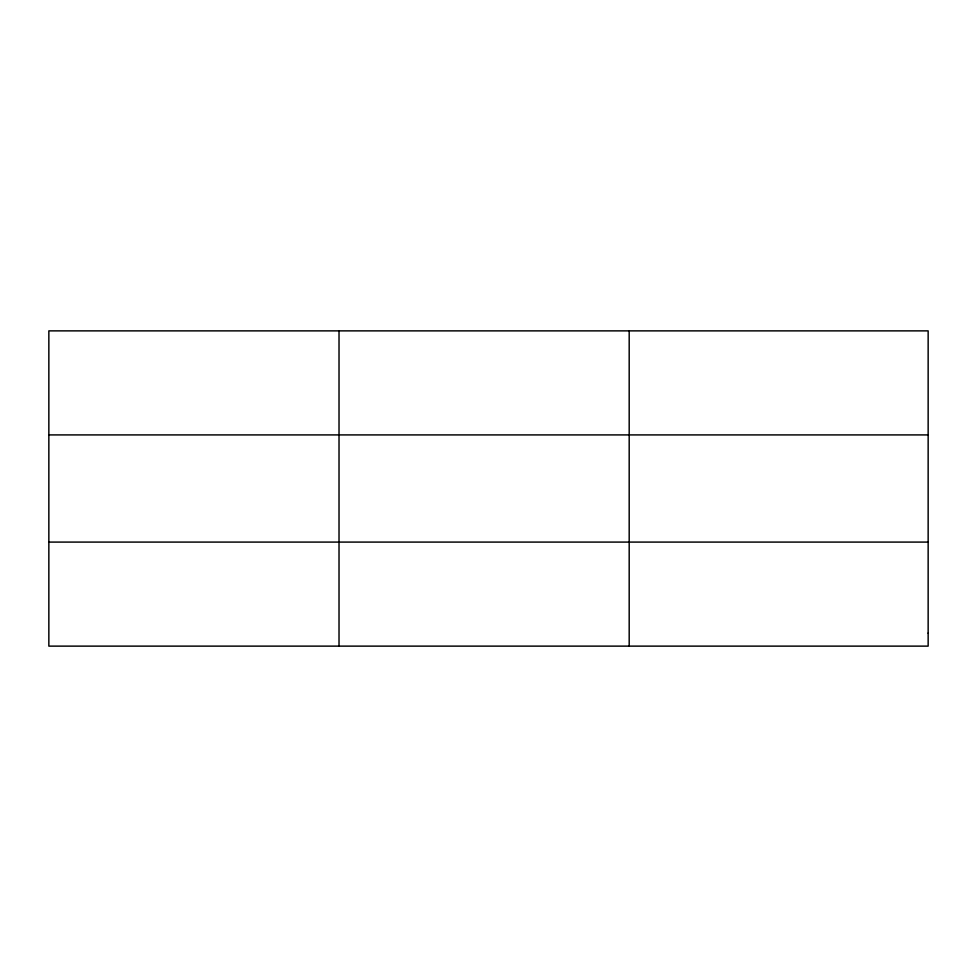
<?xml version="1.0" encoding="UTF-8"?>
<svg xmlns="http://www.w3.org/2000/svg" width="977" height="977" viewBox="0 0 977 977"><rect width="100%" height="100%" fill="white"/><g stroke="black" fill="none" stroke-linecap="round" stroke-linejoin="round"><path stroke-width="1.47" d="M339.019 330.873L339.019 646.127M629.188 330.873L629.188 646.127M48.85 434.912L928.15 434.912M48.85 542.088L928.15 542.088M928.15 633.12L928.15 646.127L48.85 646.127L48.85 330.873L928.15 330.873L928.15 633.12"/></g></svg>
